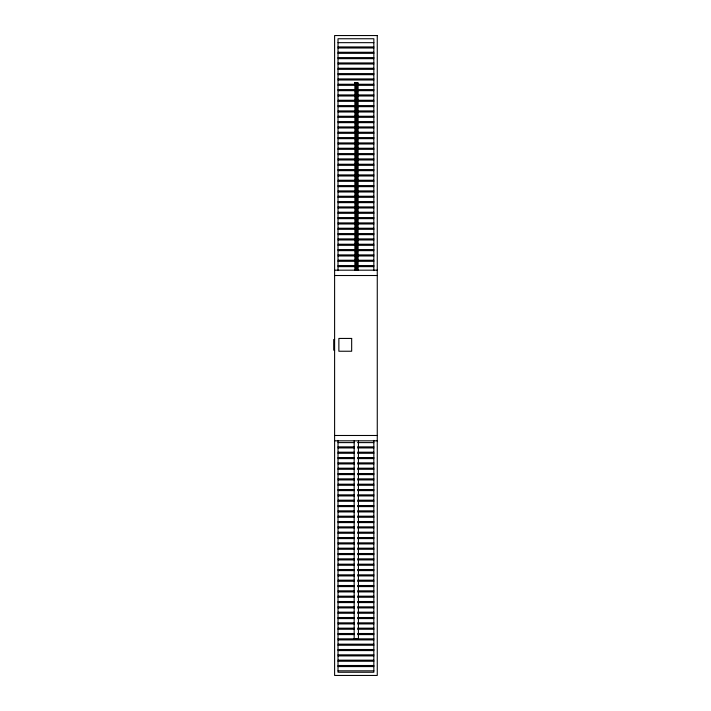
<?xml version="1.0" encoding="UTF-8"?>
<svg xmlns="http://www.w3.org/2000/svg" width="711" height="711" viewBox="0 0 711 711"><rect width="100%" height="100%" fill="white"/><g stroke="black" fill="none" stroke-linecap="round" stroke-linejoin="round"><path stroke-width="1.07" d="M338.018 42.669L373.853 42.669M338.018 46.935L373.853 46.935M338.018 48.001L373.853 48.001M338.018 52.267L373.853 52.267M338.018 53.334L373.853 53.334M338.018 57.6L373.853 57.6M338.018 58.666L373.853 58.666M338.018 62.932L373.853 62.932M338.018 63.999L373.853 63.999M338.018 68.265L373.853 68.265M338.018 69.331L373.853 69.331M338.018 73.597L373.853 73.597M338.018 74.664L373.853 74.664M338.018 78.93L373.853 78.93M338.018 79.996L373.853 79.996M354.869 82.68L358.113 82.68L358.113 270.251M338.018 84.262L355.393 84.262M357.562 84.262L373.853 84.262M338.018 85.329L355.393 85.329M357.562 85.329L373.853 85.329M338.018 89.595L355.393 89.595M357.562 89.595L373.853 89.595M338.018 90.661L355.393 90.661M357.562 90.661L373.853 90.661M338.018 94.927L355.393 94.927M357.562 94.927L373.853 94.927M338.018 95.994L355.393 95.994M357.562 95.994L373.853 95.994M338.018 100.26L355.393 100.26M357.562 100.26L373.853 100.26M338.018 101.326L355.393 101.326M357.562 101.326L373.853 101.326M338.018 105.592L355.393 105.592M357.562 105.592L373.853 105.592M338.018 106.659L355.393 106.659M357.562 106.659L373.853 106.659M338.018 110.925L355.393 110.925M357.562 110.925L373.853 110.925M338.018 111.991L355.393 111.991M357.562 111.991L373.853 111.991M338.018 116.257L355.393 116.257M357.562 116.257L373.853 116.257M338.018 117.324L355.393 117.324M357.562 117.324L373.853 117.324M338.018 121.59L355.393 121.59M357.562 121.59L373.853 121.59M338.018 122.656L355.393 122.656M357.562 122.656L373.853 122.656M338.018 126.922L355.393 126.922M357.562 126.922L373.853 126.922M338.018 127.989L355.393 127.989M357.562 127.989L373.853 127.989M338.018 132.255L355.393 132.255M357.562 132.255L373.853 132.255M338.018 133.321L355.393 133.321M357.562 133.321L373.853 133.321M338.018 137.587L355.393 137.587M357.562 137.587L373.853 137.587M338.018 138.654L355.393 138.654M357.562 138.654L373.853 138.654M338.018 142.92L355.393 142.92M357.562 142.92L373.853 142.92M338.018 143.986L355.393 143.986M357.562 143.986L373.853 143.986M338.018 148.252L355.393 148.252M357.562 148.252L373.853 148.252M338.018 149.319L355.393 149.319M357.562 149.319L373.853 149.319M338.018 153.585L355.393 153.585M357.562 153.585L373.853 153.585M338.018 154.651L355.393 154.651M357.562 154.651L373.853 154.651M338.018 158.917L355.393 158.917M357.562 158.917L373.853 158.917M338.018 159.984L355.393 159.984M357.562 159.984L373.853 159.984M338.018 164.25L355.393 164.25M357.562 164.25L373.853 164.25M338.018 165.316L355.393 165.316M357.562 165.316L373.853 165.316M338.018 169.582L355.393 169.582M357.562 169.582L373.853 169.582M338.018 170.649L355.393 170.649M357.562 170.649L373.853 170.649M338.018 174.915L355.393 174.915M357.562 174.915L373.853 174.915M338.018 175.981L355.393 175.981M357.562 175.981L373.853 175.981M338.018 180.247L355.393 180.247M357.562 180.247L373.853 180.247M338.018 181.314L355.393 181.314M357.562 181.314L373.853 181.314M338.018 185.58L355.393 185.58M357.562 185.58L373.853 185.58M338.018 186.646L355.393 186.646M357.562 186.646L373.853 186.646M338.018 190.912L355.393 190.912M357.562 190.912L373.853 190.912M338.018 191.979L355.393 191.979M357.562 191.979L373.853 191.979M338.018 196.245L355.393 196.245M357.562 196.245L373.853 196.245M338.018 197.311L355.393 197.311M357.562 197.311L373.853 197.311M338.018 201.577L355.393 201.577M357.562 201.577L373.853 201.577M338.018 202.644L355.393 202.644M357.562 202.644L373.853 202.644M338.018 206.91L355.393 206.91M357.562 206.91L373.853 206.91M338.018 207.976L355.393 207.976M357.562 207.976L373.853 207.976M338.018 212.242L355.393 212.242M357.562 212.242L373.853 212.242M338.018 213.309L355.393 213.309M357.562 213.309L373.853 213.309M338.018 217.575L355.393 217.575M357.562 217.575L373.853 217.575M338.018 218.641L355.393 218.641M357.562 218.641L373.853 218.641M338.018 222.907L355.393 222.907M357.562 222.907L373.853 222.907M338.018 223.974L355.393 223.974M357.562 223.974L373.853 223.974M338.018 228.24L355.393 228.24M357.562 228.24L373.853 228.24M338.018 229.306L355.393 229.306M357.562 229.306L373.853 229.306M338.018 233.572L355.393 233.572M357.562 233.572L373.853 233.572M338.018 234.639L355.393 234.639M357.562 234.639L373.853 234.639M338.018 238.905L355.393 238.905M357.562 238.905L373.853 238.905M338.018 239.971L355.393 239.971M357.562 239.971L373.853 239.971M338.018 244.237L355.393 244.237M357.562 244.237L373.853 244.237M338.018 245.304L355.393 245.304M357.562 245.304L373.853 245.304M338.018 249.57L355.393 249.57M357.562 249.57L373.853 249.57M338.018 250.636L355.393 250.636M357.562 250.636L373.853 250.636M338.018 254.902L355.393 254.902M357.562 254.902L373.853 254.902M338.018 255.969L355.393 255.969M357.562 255.969L373.853 255.969M338.018 260.235L355.393 260.235M357.562 260.235L373.853 260.235M338.018 261.301L355.393 261.301M357.562 261.301L373.853 261.301M338.018 265.567L355.393 265.567M357.562 265.567L373.853 265.567M338.018 266.634L355.393 266.634M357.562 266.634L373.853 266.634M334.605 270.18L377.283 270.18M334.605 275.512L377.283 275.512M334.605 339.502L333.717 339.502L333.717 350.168L334.605 350.168M334.605 435.488L377.283 435.488M334.605 440.82L377.283 440.82M338.018 442.606L354.3 442.606M357.562 442.606L373.853 442.606M338.018 446.872L354.3 446.872M357.562 446.872L373.853 446.872M338.018 447.939L354.3 447.939M357.562 447.939L373.853 447.939M338.018 452.205L354.3 452.205M357.562 452.205L373.853 452.205M338.018 453.271L354.3 453.271M357.562 453.271L373.853 453.271M338.018 457.537L354.3 457.537M357.562 457.537L373.853 457.537M338.018 458.604L354.3 458.604M357.562 458.604L373.853 458.604M338.018 462.87L354.3 462.87M357.562 462.87L373.853 462.87M338.018 463.936L354.3 463.936M357.562 463.936L373.853 463.936M338.018 468.202L354.3 468.202M357.562 468.202L373.853 468.202M338.018 469.269L354.3 469.269M357.562 469.269L373.853 469.269M338.018 473.535L354.3 473.535M357.562 473.535L373.853 473.535M338.018 474.601L354.3 474.601M357.562 474.601L373.853 474.601M338.018 478.867L354.3 478.867M357.562 478.867L373.853 478.867M338.018 479.934L354.3 479.934M357.562 479.934L373.853 479.934M338.018 484.2L354.3 484.2M357.562 484.2L373.853 484.2M338.018 485.266L354.3 485.266M357.562 485.266L373.853 485.266M338.018 489.532L354.3 489.532M357.562 489.532L373.853 489.532M338.018 490.599L354.3 490.599M357.562 490.599L373.853 490.599M338.018 494.865L354.3 494.865M357.562 494.865L373.853 494.865M338.018 495.931L354.3 495.931M357.562 495.931L373.853 495.931M338.018 500.197L354.3 500.197M357.562 500.197L373.853 500.197M338.018 501.264L354.3 501.264M357.562 501.264L373.853 501.264M338.018 505.53L354.3 505.53M357.562 505.53L373.853 505.53M338.018 506.596L354.3 506.596M357.562 506.596L373.853 506.596M338.018 510.862L354.3 510.862M357.562 510.862L373.853 510.862M338.018 511.929L354.3 511.929M357.562 511.929L373.853 511.929M338.018 516.195L354.3 516.195M357.562 516.195L373.853 516.195M338.018 517.261L354.3 517.261M357.562 517.261L373.853 517.261M338.018 521.527L354.3 521.527M357.562 521.527L373.853 521.527M338.018 522.594L354.3 522.594M357.562 522.594L373.853 522.594M338.018 526.86L354.3 526.86M357.562 526.86L373.853 526.86M338.018 527.926L354.3 527.926M357.562 527.926L373.853 527.926M338.018 532.192L354.3 532.192M357.562 532.192L373.853 532.192M338.018 533.259L354.3 533.259M357.562 533.259L373.853 533.259M338.018 537.525L354.3 537.525M357.562 537.525L373.853 537.525M338.018 538.591L354.3 538.591M357.562 538.591L373.853 538.591M338.018 542.857L354.3 542.857M357.562 542.857L373.853 542.857M338.018 543.924L354.3 543.924M357.562 543.924L373.853 543.924M338.018 548.19L354.3 548.19M357.562 548.19L373.853 548.19M338.018 549.256L354.3 549.256M357.562 549.256L373.853 549.256M338.018 553.522L354.3 553.522M357.562 553.522L373.853 553.522M338.018 554.589L354.3 554.589M357.562 554.589L373.853 554.589M338.018 558.855L354.3 558.855M357.562 558.855L373.853 558.855M338.018 559.921L354.3 559.921M357.562 559.921L373.853 559.921M338.018 564.187L354.3 564.187M357.562 564.187L373.853 564.187M338.018 565.254L354.3 565.254M357.562 565.254L373.853 565.254M338.018 569.52L354.3 569.52M357.562 569.52L373.853 569.52M338.018 570.586L354.3 570.586M357.562 570.586L373.853 570.586M338.018 574.852L354.3 574.852M357.562 574.852L373.853 574.852M338.018 575.919L354.3 575.919M357.562 575.919L373.853 575.919M338.018 580.185L354.3 580.185M357.562 580.185L373.853 580.185M338.018 581.251L354.3 581.251M357.562 581.251L373.853 581.251M338.018 585.517L354.3 585.517M357.562 585.517L373.853 585.517M338.018 586.584L354.3 586.584M357.562 586.584L373.853 586.584M338.018 590.85L354.3 590.85M357.562 590.85L373.853 590.85M338.018 591.916L354.3 591.916M357.562 591.916L373.853 591.916M338.018 596.182L354.3 596.182M357.562 596.182L373.853 596.182M338.018 597.249L354.3 597.249M357.562 597.249L373.853 597.249M338.018 601.515L354.3 601.515M357.562 601.515L373.853 601.515M338.018 602.581L354.3 602.581M357.562 602.581L373.853 602.581M338.018 606.847L354.3 606.847M357.562 606.847L373.853 606.847M338.018 607.914L354.3 607.914M357.562 607.914L373.853 607.914M338.018 612.18L354.3 612.18M357.562 612.18L373.853 612.18M338.018 613.246L354.3 613.246M357.562 613.246L373.853 613.246M338.018 617.512L354.3 617.512M357.562 617.512L373.853 617.512M338.018 618.579L354.3 618.579M357.562 618.579L373.853 618.579M338.018 622.845L354.3 622.845M357.562 622.845L373.853 622.845M338.018 623.911L354.3 623.911M357.562 623.911L373.853 623.911M338.018 628.177L354.3 628.177M357.562 628.177L373.853 628.177M338.018 629.244L354.3 629.244M357.562 629.244L373.853 629.244M338.018 633.51L354.3 633.51M357.562 633.51L373.853 633.51M338.018 634.576L354.3 634.576M357.562 634.576L373.853 634.576M338.018 638.842L373.853 638.842M338.018 639.909L373.853 639.909M338.018 644.175L373.853 644.175M338.018 645.241L373.853 645.241M338.018 649.507L373.853 649.507M338.018 650.574L373.853 650.574M338.018 654.84L373.853 654.84M338.018 655.906L373.853 655.906M338.018 660.172L373.853 660.172M338.018 661.239L373.853 661.239M338.018 665.505L373.853 665.505M338.018 666.571L373.853 666.571M338.018 670.837L373.853 670.837M373.853 270.624L373.853 38.75L338.018 38.75L338.018 270.624M373.853 440.376L373.853 672.25L338.018 672.25L338.018 440.376M358.433 440.847L358.433 638.674L354.167 638.674L354.167 440.847M357.304 82.68L357.304 270.251M357.109 82.68L357.109 270.251M355.873 82.68L355.873 270.251M355.678 82.68L355.678 270.251M354.869 82.476L354.869 270.251M377.265 35.55L334.605 35.55L334.605 675.45L377.265 675.45L377.265 35.55M351.669 338.436L338.871 338.436L338.871 351.234L351.669 351.234L351.669 338.436"/></g></svg>
